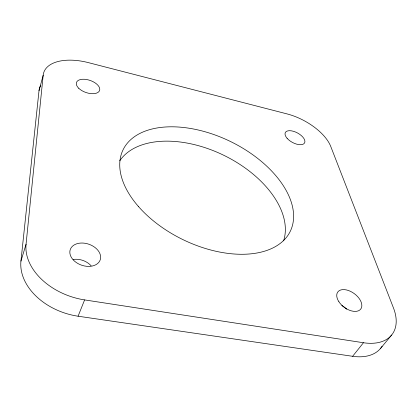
<?xml version="1.0" encoding="UTF-8"?>
<svg xmlns="http://www.w3.org/2000/svg" width="417" height="417" viewBox="0 0 417 417"><rect width="100%" height="100%" fill="white"/><g stroke="black" fill="none" stroke-linecap="round" stroke-linejoin="round"><path stroke-width="0.63" d="M20.939 261.105L26.057 244.258L43.175 75.279A45.912 24.014 19 0 1 88.487 62.654L287.073 113.914A41.028 20.178 28.3 0 1 330.764 146.503L393.492 308.022A53.751 31.932 36.5 0 1 363.457 342.738L352.62 356.295L78.083 316.211A58.359 42.049 18.4 0 1 20.939 261.105L39.01 90.708L43.175 75.279M78.083 316.211L84.604 299.906A59.522 41.778 18.8 0 1 26.057 244.258M380.648 348.294L391.641 335.028M84.604 299.906L363.457 342.738M39.01 90.708A45.218 24.405 18.7 0 1 40.538 85.766M382.081 346.298A52.818 32.286 37 0 1 352.62 356.295M119.731 160.821A91.5 55.258 26 0 1 223.908 155.348A91.5 55.258 26 0 1 283.596 240.828M73.58 259.431A15.533 11.17 18.4 0 1 91.115 265.796M341.857 305.546A14.063 8.585 37 0 1 346.663 309.143M138.527 206.592A93.012 54.518 26 0 0 287.506 235.944A93.012 54.518 26 0 0 193.978 129.093A93.012 54.518 26 0 0 138.527 206.592M78.704 88.248A12.229 6.391 19 0 0 98.881 91.657A12.229 6.391 19 0 0 86.517 79.506A12.229 6.391 19 0 0 78.704 88.248M338.912 301.778A14.308 8.491 36.5 0 0 360.611 309.232A14.308 8.491 36.5 0 0 348.341 290.472A14.308 8.491 36.5 0 0 338.912 301.778M73.157 259.801A15.841 11.097 18.9 0 0 99.569 261.271A15.841 11.097 18.9 0 0 82.999 243.054A15.841 11.097 18.9 0 0 73.157 259.801M287.125 138.335A10.931 5.369 28.3 0 0 304.196 143.438A10.931 5.369 28.3 0 0 293.594 131.339A10.931 5.369 28.3 0 0 287.125 138.335"/></g></svg>
